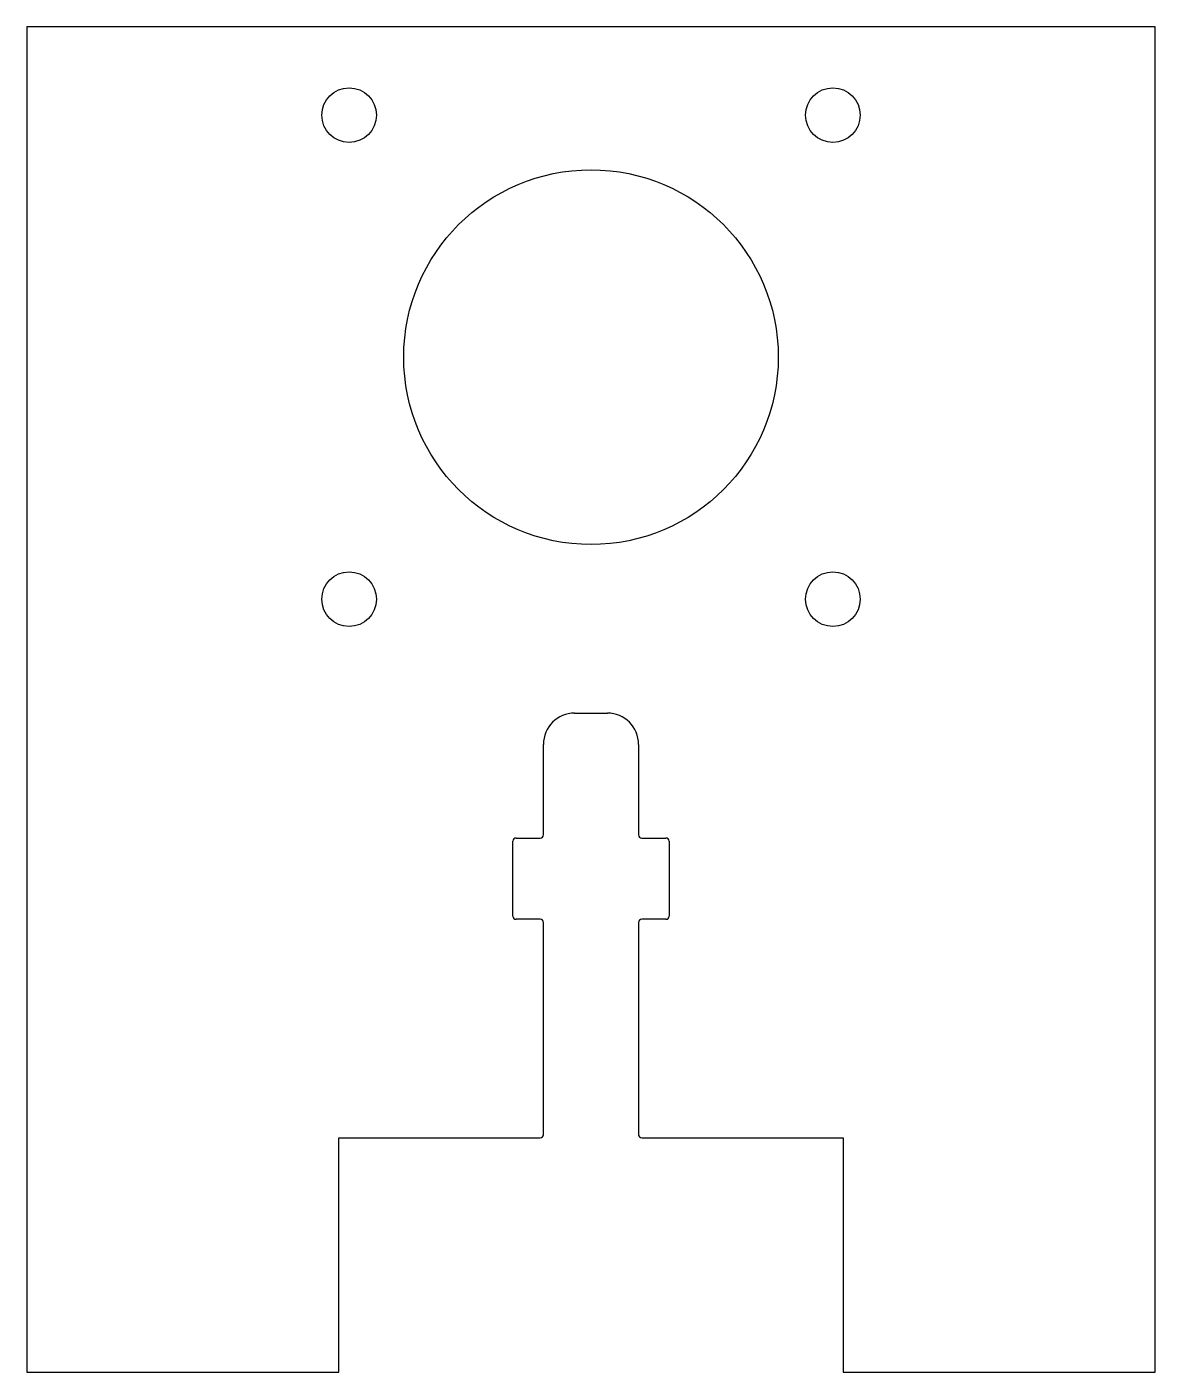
# Model space of a CAD drawing. Header units: millimetres. Extents: x -36.1 to 36.1, y -65 to 21.1.
import ezdxf

# ---------------------------------------------------------------- set-up
doc = ezdxf.new("R2010")
doc.units = ezdxf.units.MM

msp = doc.modelspace()

# ---------------------------------------------------------------- linework, layer by layer
at = {"color": 7, "linetype": 'Continuous'}
for p, q in [((36.15, 21.15), (-36.15, 21.15)), ((-36.15, 21.15), (-36.15, -57)), ((36.15, -57), (36.15, 21.15)), ((-1.05, -22.8), (1.05, -22.8)), ((-3.05, -30.6), (-3.05, -24.8)), ((3.05, -24.8), (3.05, -30.6)), ((-5, -35.8), (-5, -31)), ((-4.8, -30.8), (-3.25, -30.8)), ((3.25, -30.8), (4.8, -30.8)), ((5, -31), (5, -35.8)), ((-3.25, -36), (-4.8, -36)), ((4.8, -36), (3.25, -36)), ((-3.05, -49.8), (-3.05, -36.2)), ((3.05, -36.2), (3.05, -49.8)), ((-16.15, -65), (-16.15, -50)), ((-16.15, -50), (-3.25, -50)), ((3.25, -50), (16.15, -50)), ((16.15, -50), (16.15, -65)), ((-36.15, -57), (-36.15, -65)), ((36.15, -65), (36.15, -57)), ((-36.15, -65), (-16.15, -65)), ((16.15, -65), (36.15, -65))]:
    msp.add_line(p, q, dxfattribs=at)
for centre, radius in [((-15.5, 15.5), 1.75), ((15.5, 15.5), 1.75), ((0, 0), 12), ((-15.5, -15.5), 1.75), ((15.5, -15.5), 1.75)]:
    msp.add_circle(centre, radius, dxfattribs=at)
for centre, radius, start, end in [((-1.05, -24.8), 2, 90, 180), ((1.05, -24.8), 2, 360, 90), ((-4.8, -31), 0.2, 90, 180), ((-3.25, -30.6), 0.2, 270, 0), ((3.25, -30.6), 0.2, 180, 270), ((4.8, -31), 0.2, 0, 90), ((-4.8, -35.8), 0.2, 180, 270), ((-3.25, -36.2), 0.2, 0, 90), ((3.25, -36.2), 0.2, 90, 180), ((4.8, -35.8), 0.2, 270, 0), ((-3.25, -49.8), 0.2, 270, 0), ((3.25, -49.8), 0.2, 180, 270)]:
    msp.add_arc(centre, radius, start, end, dxfattribs=at)

doc.saveas('drawing.dxf')
